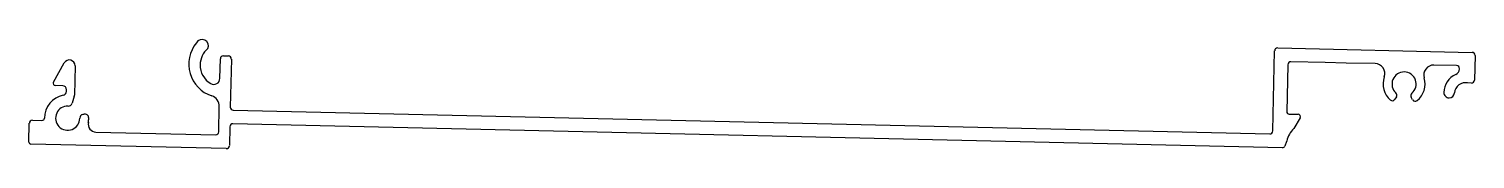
# Model space of a CAD drawing. Extents: x -88 to 96, y 19 to 33.
import ezdxf

# ---------------------------------------------------------------- set-up
doc = ezdxf.new("R2010")
doc.units = 0
doc.layers.get('0').update_dxf_attribs({"linetype": 'CONTINUOUS'})

msp = doc.modelspace()

# ---------------------------------------------------------------- linework, layer by layer
for p, q in [((70.41, 21.48), (70.64, 31.68)), ((71.03, 32.06), (95.8, 31.49)), ((-84.93, 27.69), (-83.55, 30.14)), ((-82.17, 29.77), (-82.25, 26.05)), ((-63.71, 28.18), (-63.65, 30.67)), ((-63.26, 31.05), (-62.63, 31.03)), ((-62.25, 30.64), (-62.39, 24.51)), ((72.33, 29.92), (72.2, 23.93)), ((77.06, 30.19), (72.72, 30.29)), ((79.77, 30.13), (77.06, 30.19)), ((83.44, 30.05), (79.77, 30.13)), ((93.81, 29.81), (90.94, 29.87)), ((96.18, 31.1), (96.1, 27.95)), ((-83.74, 27.23), (-84.68, 27.25)), ((-83.26, 26.5), (-83.25, 26.71)), ((-82.27, 25.92), (-82.54, 25)), ((86.16, 25.84), (85.96, 25.51)), ((88.22, 25.46), (88.04, 25.8)), ((95.71, 27.58), (95.23, 27.59)), ((-63.86, 21.36), (-63.79, 24.58)), ((-62.02, 24.12), (70.02, 21.1)), ((-88.04, 20.06), (-87.99, 22.47)), ((-87.6, 22.84), (-86.38, 22.81)), ((-81.18, 23.57), (-81.04, 23.61)), ((71.65, 19.34), (-62.06, 22.39)), ((72.49, 23.62), (72.57, 23.62)), ((72.57, 23.62), (73.45, 23.6)), ((73.89, 23.14), (73.07, 21.79)), ((73.45, 23.6), (73.64, 23.6)), ((-79.52, 21.34), (-64.25, 20.99)), ((-62.45, 22.02), (-62.51, 19.61)), ((-62.9, 19.23), (-87.79, 19.8)), ((72.17, 20.13), (71.94, 19.53))]:
    msp.add_line(p, q)
for centre, radius, start, end in [((-63.44, 29.98), 4.24, 140.3796, 251.8793), ((-65.98, 32.33), 0.805, 63.5779, 153.5779), ((-63.44, 29.85), 2.79, 130.7157, 178.6927), ((-65.98, 32.33), 0.805, 333.5779, 63.5779), ((71.03, 31.68), 0.381, 88.6927, 178.6927), ((95.79, 31.11), 0.381, 358.6927, 88.6927), ((-82.9, 29.78), 0.737, 358.6927, 150.5133), ((-63.55, 29.84), 2.68, 178.3266, 240.0928), ((-63.27, 30.66), 0.381, 88.6927, 178.6927), ((-62.64, 30.65), 0.381, 358.6927, 88.6927), ((72.71, 29.91), 0.381, 88.6927, 178.6927), ((83.41, 28.78), 1.27, 340.3823, 88.6927), ((90.91, 28.6), 1.27, 88.6927, 197.0032), ((93.78, 29.41), 0.403, 355.66, 85.66), ((-84.67, 27.55), 0.3, 150.5133, 268.6927), ((-64.5, 28.19), 0.788, 240.0928, 358.6927), ((87.13, 27.45), 2.68, 160.3823, 229.1522), ((87.13, 27.45), 1.54, 88.9513, 227.2332), ((87.13, 27.45), 1.54, 310.1522, 88.9513), ((87.13, 27.45), 2.68, 308.2333, 17.0032), ((94.81, 26.31), 2.6, 114.8198, 178.6927), ((93.38, 29.39), 0.8, 294.8198, 358.6927), ((95.72, 27.96), 0.381, 268.6927, 358.6927), ((-83.1, 23.11), 2.97, 100.9896, 179.9457), ((-83.75, 26.73), 0.5, 358.6927, 88.6927), ((-83.76, 26.52), 0.5, 280.9896, 358.6927), ((-82.75, 26.06), 0.5, 343.6927, 358.6927), ((-65.19, 24.62), 1.4, 358.6927, 71.8793), ((85.83, 26.04), 0.381, 328.6927, 47.2332), ((88.37, 25.98), 0.381, 130.1522, 208.6927), ((92.87, 26.35), 0.667, 178.6927, 268.6927), ((92.87, 26.35), 0.667, 268.6927, 358.6927), ((94.94, 26.21), 1.41, 78.2033, 174.9357), ((-83.1, 23.11), 1.54, 87.9038, 223.6927), ((-83.02, 25.14), 0.5, 267.9038, 343.6927), ((-62.01, 24.5), 0.381, 178.6927, 268.6927), ((85.63, 25.71), 0.381, 229.1522, 328.6927), ((88.56, 25.64), 0.381, 208.6927, 308.2333), ((-87.6, 22.46), 0.381, 88.6927, 178.6927), ((-86.37, 23.11), 0.3, 268.6927, 359.9457), ((-83.1, 23.11), 1.54, 223.6927, 359.4816), ((-81.06, 23.09), 0.5, 103.6927, 179.4816), ((-80.92, 23.12), 0.5, 0.4316, 103.6927), ((-79.49, 22.34), 1, 168.117, 268.4559), ((-83.1, 23.11), 2.68, 348.013, 0.4316), ((-62.07, 22.01), 0.381, 88.6927, 178.6927), ((72.49, 23.92), 0.3, 178.6927, 268.6927), ((73.63, 23.3), 0.3, 328.883, 88.6927), ((-64.24, 21.37), 0.381, 268.6927, 358.6927), ((70.03, 21.48), 0.381, 268.6927, 358.6927), ((75.39, 19.47), 3.28, 134.8752, 167.3177), ((-87.79, 20.06), 0.254, 178.6927, 268.6927), ((-62.89, 19.61), 0.381, 268.6927, 358.6927), ((71.66, 19.64), 0.3, 268.6927, 338.8318), ((71.82, 20.27), 0.381, 338.8318, 347.7785)]:
    msp.add_arc(centre, radius, start, end)

doc.saveas('drawing.dxf')
